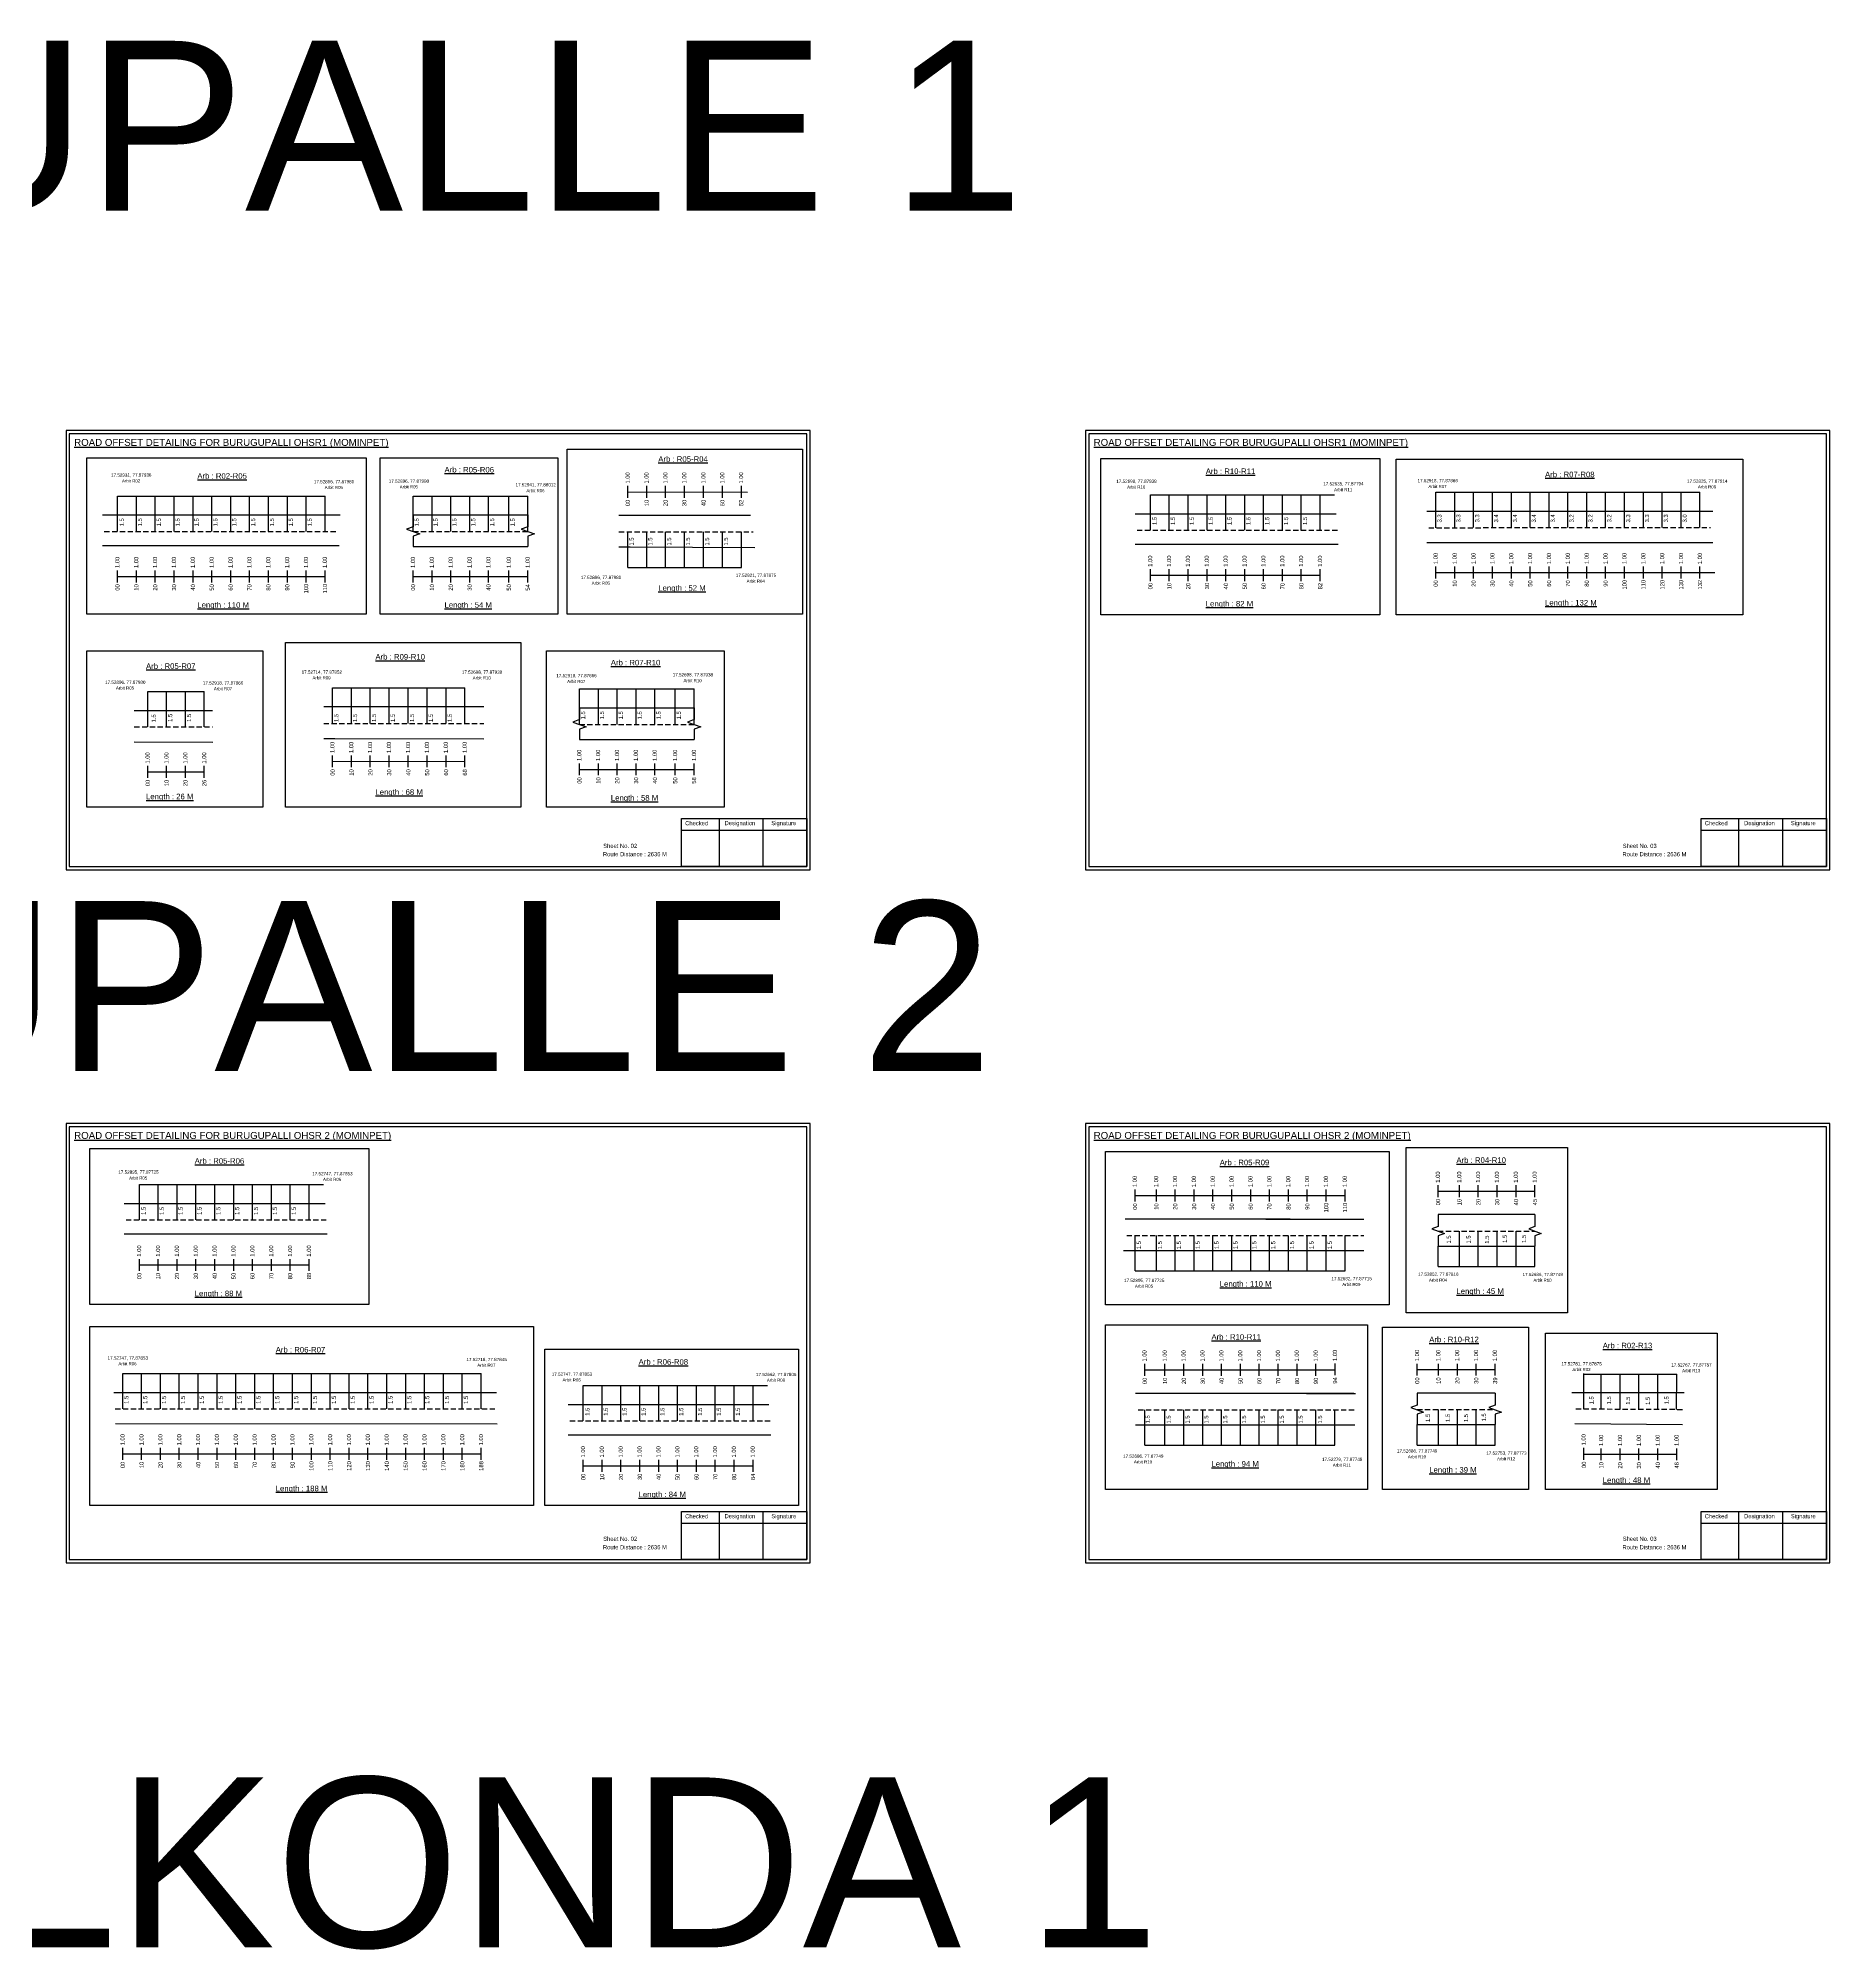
# Model space of a CAD drawing. Header units: inches. Extents: x -117 to 51867, y -12715 to 3423.
# Drawn here: x 708 to 1999, y -1511 to -132 of the extents above; entities that cross this region are included whole.
import ezdxf

# ---------------------------------------------------------------- set-up
doc = ezdxf.new("R2010")
doc.units = ezdxf.units.IN
doc.header["$MEASUREMENT"] = 0
doc.linetypes.add('DASHED2', pattern=[0.375, 0.25, -0.125])
doc.layers.add('PDF_Geometry', color=7, linetype='Continuous')
doc.layers.add('PDF_Text', color=5, linetype='Continuous')
doc.styles.add('PDF Arial', font='arial.ttf')
doc.styles.get("Standard").update_dxf_attribs({"font": 'arial.ttf'})

msp = doc.modelspace()

# ---------------------------------------------------------------- linework, layer by layer
at = {"color": 5}
for p, q in [((765.1, -462.5), (914.7, -462.5)), ((978.2, -462.5), (1060.8, -462.5)), ((1509.7, -461.6), (1642.5, -461.6)), ((1715.5, -459.7), (1905.9, -459.7)), ((1133, -513.9), (1214.8, -513.9)), ((786.8, -603.4), (827.6, -603.4)), ((920.1, -600.8), (1015.5, -600.8)), ((1098.1, -601.6), (1180.7, -601.6)), ((780.8, -958.9), (913.5, -958.9)), ((1717.1, -1018.1), (1786.9, -1018.1)), ((1498.6, -1021.2), (1650, -1021.2)), ((768.8, -1095.1), (1027.2, -1095.1)), ((1822.2, -1095.5), (1889.1, -1095.5)), ((1100.8, -1103.8), (1233.6, -1103.8)), ((1505.6, -1146.9), (1642.6, -1146.9)), ((1702, -1146.8), (1758.2, -1146.8))]:
    msp.add_line(p, q, dxfattribs=at)
for p, q in [((765.1, -488), (765.1, -462.5)), ((778.7, -488), (778.7, -462.5)), ((792.3, -488), (792.3, -462.5)), ((805.9, -488), (805.9, -462.5)), ((819.5, -488), (819.5, -462.5)), ((833.1, -488), (833.1, -462.5)), ((846.7, -488), (846.7, -462.5)), ((860.3, -488), (860.3, -462.5)), ((873.9, -488), (873.9, -462.5)), ((887.5, -488), (887.5, -462.5)), ((901.1, -488), (901.1, -462.5)), ((914.7, -488), (914.7, -462.5)), ((978.2, -488), (978.2, -462.5)), ((991.8, -488), (991.8, -462.5)), ((1005.4, -488), (1005.4, -462.5)), ((1019, -488), (1019, -462.5)), ((1032.6, -488), (1032.6, -462.5)), ((1047.2, -488), (1047.2, -462.5)), ((1060.8, -488), (1060.8, -462.5)), ((1509.7, -487.1), (1509.7, -461.6)), ((1523.3, -487.1), (1523.3, -461.6)), ((1536.9, -487.1), (1536.9, -461.6)), ((1550.5, -487.1), (1550.5, -461.6)), ((1564.1, -487.1), (1564.1, -461.6)), ((1577.7, -487.1), (1577.7, -461.6)), ((1591.3, -487.1), (1591.3, -461.6)), ((1604.9, -487.1), (1604.9, -461.6)), ((1618.5, -487.1), (1618.5, -461.6)), ((1632.1, -487.1), (1632.1, -461.6)), ((1715.5, -485.3), (1715.5, -459.7)), ((1729.1, -485.2), (1729.1, -459.7)), ((1742.7, -485.2), (1742.7, -459.7)), ((1756.3, -485.2), (1756.3, -459.7)), ((1769.9, -485.2), (1769.9, -459.7)), ((1783.5, -485.2), (1783.5, -459.7)), ((1797.1, -485.2), (1797.1, -459.7)), ((1810.7, -485.2), (1810.7, -459.7)), ((1824.3, -485.2), (1824.3, -459.7)), ((1837.9, -485.2), (1837.9, -459.7)), ((1851.5, -485.2), (1851.5, -459.7)), ((1865.1, -485.2), (1865.1, -459.7)), ((1878.7, -485.2), (1878.7, -459.7)), ((1892.3, -485.2), (1892.3, -459.7)), ((1905.9, -485.2), (1905.9, -459.7)), ((754.2, -476.1), (925.6, -476.1)), ((978.2, -476.1), (1060.8, -476.1)), ((1221.5, -476.5), (1126.5, -476.5)), ((1498.8, -475.2), (1643.6, -475.2)), ((1709, -473.3), (1915.1, -473.3)), ((1133, -513.9), (1133, -488.4)), ((1146.6, -513.9), (1146.6, -488.4)), ((1160.2, -513.9), (1160.2, -488.4)), ((1173.8, -513.9), (1173.8, -488.4)), ((1187.6, -513.9), (1187.6, -488.4)), ((1201.2, -513.9), (1201.2, -488.4)), ((1214.8, -513.9), (1214.8, -488.4)), ((1708.9, -495.9), (1915.1, -496)), ((924.9, -498.3), (754.2, -498.3)), ((978.2, -498.8), (1060.8, -498.8)), ((1645, -497.4), (1498.8, -497.4)), ((786.8, -629), (786.8, -603.4)), ((800.4, -629), (800.4, -603.4)), ((814, -629), (814, -603.4)), ((827.6, -629), (827.6, -603.4)), ((920.1, -626.4), (920.1, -600.8)), ((933.7, -626.4), (933.7, -600.8)), ((947.3, -626.4), (947.3, -600.8)), ((960.9, -626.4), (960.9, -600.8)), ((974.7, -626.4), (974.7, -600.8)), ((988.3, -626.4), (988.3, -600.8)), ((1001.9, -626.4), (1001.9, -600.8)), ((1015.5, -626.4), (1015.5, -600.8)), ((1098.1, -627.1), (1098.1, -601.6)), ((1111.7, -627.1), (1111.7, -601.6)), ((1125.3, -627.1), (1125.3, -601.6)), ((1138.9, -627.1), (1138.9, -601.6)), ((1152.5, -627.1), (1152.5, -601.6)), ((1167.1, -627.1), (1167.1, -601.6)), ((1180.7, -627.1), (1180.7, -601.6)), ((777, -617.1), (833.5, -617.1)), ((1029.1, -614.5), (913.7, -614.5)), ((1098.1, -615.3), (1180.7, -615.3)), ((777, -639.8), (833.7, -639.9)), ((913.7, -637.2), (921.7, -637.2)), ((921.7, -637.2), (1029.1, -637.5)), ((1098.1, -637.9), (1180.7, -637.9)), ((780.8, -984.4), (780.8, -958.9)), ((794.4, -984.4), (794.4, -958.9)), ((808, -984.4), (808, -958.9)), ((821.6, -984.4), (821.6, -958.9)), ((835.2, -984.4), (835.2, -958.9)), ((848.8, -984.4), (848.8, -958.9)), ((862.4, -984.4), (862.4, -958.9)), ((876, -984.4), (876, -958.9)), ((889.6, -984.4), (889.6, -958.9)), ((903.2, -984.4), (903.2, -958.9)), ((769.9, -972.6), (914.7, -972.6)), ((1610.4, -983.8), (1491.5, -983.8)), ((1592.9, -983.8), (1663.6, -983.8)), ((1786.9, -980.6), (1717.1, -980.6)), ((916.1, -994.7), (769.9, -994.7)), ((1498.6, -1021.2), (1498.6, -995.7)), ((1514, -1021.2), (1514, -995.7)), ((1527.6, -1021.2), (1527.6, -995.7)), ((1541.2, -1021.2), (1541.2, -995.7)), ((1554.8, -1021.2), (1554.8, -995.7)), ((1568.4, -1021.2), (1568.4, -995.7)), ((1582, -1021.2), (1582, -995.7)), ((1595.6, -1021.2), (1595.6, -995.7)), ((1609.2, -1021.2), (1609.2, -995.7)), ((1622.8, -1021.2), (1622.8, -995.7)), ((1636.4, -1021.2), (1636.4, -995.7)), ((1650, -1021.2), (1650, -995.7)), ((1717.1, -1003.3), (1786.9, -1003.3)), ((1717.1, -1018.1), (1717.1, -1003.3)), ((1732.5, -1018.1), (1732.5, -992.5)), ((1746.1, -1018.1), (1746.1, -992.5)), ((1759.7, -1018.1), (1759.7, -992.5)), ((1773.3, -1018.1), (1773.3, -992.5)), ((1786.9, -1018.1), (1786.9, -1003.3)), ((1490.3, -1006.5), (1663.6, -1006.5)), ((768.8, -1120.6), (768.8, -1095.1)), ((782.4, -1120.6), (782.4, -1095.1)), ((796, -1120.6), (796, -1095.1)), ((809.6, -1120.6), (809.6, -1095.1)), ((823.2, -1120.6), (823.2, -1095.1)), ((836.8, -1120.6), (836.8, -1095.1)), ((850.4, -1120.6), (850.4, -1095.1)), ((864, -1120.6), (864, -1095.1)), ((877.6, -1120.6), (877.6, -1095.1)), ((891.2, -1120.6), (891.2, -1095.1)), ((904.8, -1120.6), (904.8, -1095.1)), ((918.4, -1120.6), (918.4, -1095.1)), ((932, -1120.6), (932, -1095.1)), ((945.6, -1120.6), (945.6, -1095.1)), ((959.2, -1120.6), (959.2, -1095.1)), ((972.8, -1120.6), (972.8, -1095.1)), ((986.4, -1120.6), (986.4, -1095.1)), ((1000, -1120.6), (1000, -1095.1)), ((1013.6, -1120.6), (1013.6, -1095.1)), ((1027.2, -1120.6), (1027.2, -1095.1)), ((1822.2, -1120.7), (1822.2, -1095.2)), ((1834.7, -1120.8), (1834.7, -1095.5)), ((1848.3, -1120.8), (1848.3, -1095.5)), ((1861.9, -1120.7), (1861.9, -1095.5)), ((1875.5, -1121), (1875.5, -1095.5)), ((1888.9, -1121), (1889.1, -1095.5)), ((762.4, -1108.8), (1038.2, -1108.8)), ((1100.8, -1129.3), (1100.8, -1103.8)), ((1114.4, -1129.3), (1114.4, -1103.8)), ((1128, -1129.3), (1128, -1103.8)), ((1141.6, -1129.3), (1141.6, -1103.8)), ((1155.2, -1129.3), (1155.2, -1103.8)), ((1168.8, -1129.3), (1168.8, -1103.8)), ((1182.4, -1129.3), (1182.4, -1103.8)), ((1196, -1129.3), (1196, -1103.8)), ((1209.6, -1129.3), (1209.6, -1103.8)), ((1223.2, -1129.3), (1223.2, -1103.8)), ((1656.3, -1109.5), (1499, -1109.5)), ((1622.3, -1109.5), (1657.5, -1109.5)), ((1758.2, -1109.3), (1702, -1109.3)), ((1894.4, -1109.1), (1813.4, -1109.1)), ((1089.9, -1117.4), (1234.7, -1117.4)), ((1505.6, -1146.9), (1505.6, -1121.4)), ((1520.2, -1146.9), (1520.2, -1121.4)), ((1533.8, -1146.9), (1533.8, -1121.4)), ((1547.4, -1146.9), (1547.4, -1121.4)), ((1561, -1146.9), (1561, -1121.4)), ((1574.6, -1146.9), (1574.6, -1121.4)), ((1588.2, -1146.9), (1588.2, -1121.4)), ((1601.8, -1146.9), (1601.8, -1121.4)), ((1615.4, -1146.9), (1615.4, -1121.4)), ((1629, -1146.9), (1629, -1121.4)), ((1642.6, -1146.9), (1642.6, -1121.4)), ((1717.4, -1146.8), (1717.4, -1121.2)), ((1731, -1146.8), (1731, -1121.2)), ((1744.6, -1146.8), (1744.6, -1121.2)), ((763.7, -1131.3), (1038.7, -1131.4)), ((1236.1, -1139.6), (1089.9, -1139.6)), ((1499, -1132.2), (1520.2, -1132.2)), ((1520.2, -1132.2), (1657, -1132.2)), ((1702, -1132), (1758.2, -1132)), ((1702, -1146.8), (1702, -1132)), ((1758.2, -1146.8), (1758.2, -1132)), ((1815.6, -1131.3), (1893.4, -1131.8))]:
    msp.add_line(p, q)
at = {"color": 217, "true_color": 0x93278f}
for p, q in [((1133, -463.7), (1133, -455.2)), ((1133, -459.5), (1219.3, -459.7)), ((1146.6, -463.7), (1146.6, -455.2)), ((1160.2, -463.7), (1160.2, -455.2)), ((1173.8, -463.7), (1173.8, -455.2)), ((1187.6, -463.7), (1187.6, -455.2)), ((1201.2, -463.7), (1201.2, -455.2)), ((1214.8, -463.7), (1214.8, -455.2)), ((765.1, -524.7), (765.1, -516.1)), ((765.1, -520.4), (914.7, -520.4)), ((778.7, -524.7), (778.7, -516.1)), ((792.3, -524.7), (792.3, -516.1)), ((805.9, -524.7), (805.9, -516.1)), ((819.5, -524.7), (819.5, -516.1)), ((833.1, -524.7), (833.1, -516.1)), ((846.7, -524.7), (846.7, -516.1)), ((860.3, -524.7), (860.3, -516.1)), ((873.9, -524.7), (873.9, -516.1)), ((887.5, -524.7), (887.5, -516.1)), ((901.1, -524.7), (901.1, -516.1)), ((914.7, -524.7), (914.7, -516.1)), ((978.2, -524.7), (978.2, -516.1)), ((978.2, -520.4), (1060.8, -520.4)), ((991.8, -524.7), (991.8, -516.1)), ((1005.4, -524.7), (1005.4, -516.1)), ((1019, -524.7), (1019, -516.1)), ((1032.6, -524.7), (1032.6, -516.1)), ((1047.2, -524.7), (1047.2, -516.1)), ((1060.8, -524.7), (1060.8, -516.1)), ((1509.7, -523.8), (1509.7, -515.3)), ((1509.7, -519.5), (1632.1, -519.5)), ((1523.3, -523.8), (1523.3, -515.3)), ((1536.9, -523.8), (1536.9, -515.3)), ((1550.5, -523.8), (1550.5, -515.3)), ((1564.1, -523.8), (1564.1, -515.3)), ((1577.7, -523.8), (1577.7, -515.3)), ((1591.3, -523.8), (1591.3, -515.3)), ((1604.9, -523.8), (1604.9, -515.3)), ((1618.5, -523.8), (1618.5, -515.3)), ((1632.1, -523.8), (1632.1, -515.3)), ((1715.4, -521.9), (1715.4, -513.3)), ((1715.4, -517.6), (1916.5, -517.6)), ((1729.1, -521.9), (1729.1, -513.3)), ((1742.7, -521.9), (1742.7, -513.3)), ((1756.3, -521.9), (1756.3, -513.3)), ((1769.9, -521.9), (1769.9, -513.3)), ((1783.5, -521.9), (1783.5, -513.3)), ((1797.1, -521.9), (1797.1, -513.3)), ((1810.7, -521.9), (1810.7, -513.3)), ((1824.3, -521.9), (1824.3, -513.3)), ((1837.9, -521.9), (1837.9, -513.3)), ((1851.5, -521.9), (1851.5, -513.3)), ((1865.1, -521.9), (1865.1, -513.3)), ((1878.7, -521.9), (1878.7, -513.3)), ((1892.3, -521.9), (1892.3, -513.3)), ((1905.9, -521.9), (1905.9, -513.3)), ((786.8, -665.7), (786.8, -657.1)), ((786.8, -661.4), (827.6, -661.4)), ((800.4, -665.7), (800.4, -657.1)), ((814, -665.7), (814, -657.1)), ((827.6, -665.7), (827.6, -657.1)), ((920.1, -658), (920.1, -649.5)), ((920.1, -653.8), (1015.5, -653.7)), ((933.7, -658), (933.7, -649.5)), ((947.3, -658), (947.3, -649.5)), ((960.9, -658), (960.9, -649.5)), ((974.7, -658), (974.7, -649.5)), ((988.3, -658), (988.3, -649.5)), ((1001.9, -658), (1001.9, -649.5)), ((1015.5, -658), (1015.5, -649.5)), ((1098.1, -663.8), (1098.1, -655.3)), ((1098.1, -659.6), (1180.7, -659.6)), ((1111.7, -663.8), (1111.7, -655.3)), ((1125.3, -663.8), (1125.3, -655.3)), ((1138.9, -663.8), (1138.9, -655.3)), ((1152.5, -663.8), (1152.5, -655.3)), ((1167.1, -663.8), (1167.1, -655.3)), ((1180.7, -663.8), (1180.7, -655.3)), ((1498.6, -971.1), (1498.6, -962.5)), ((1514, -971.1), (1514, -962.5)), ((1527.6, -971.1), (1527.6, -962.5)), ((1541.2, -971.1), (1541.2, -962.5)), ((1554.8, -971.1), (1554.8, -962.5)), ((1568.4, -971.1), (1568.4, -962.5)), ((1582, -971.1), (1582, -962.5)), ((1595.6, -971.1), (1595.6, -962.5)), ((1609.2, -971.1), (1609.2, -962.5)), ((1622.8, -971.1), (1622.8, -962.5)), ((1636.4, -971.1), (1636.4, -962.5)), ((1650, -971.1), (1650, -962.5)), ((1717.1, -967.9), (1717.1, -959.4)), ((1717.1, -963.6), (1786.9, -963.6)), ((1732.5, -967.9), (1732.5, -959.4)), ((1746.1, -967.9), (1746.1, -959.4)), ((1759.7, -967.9), (1759.7, -959.4)), ((1773.3, -967.9), (1773.3, -959.4)), ((1786.9, -967.9), (1786.9, -959.4)), ((1498.6, -966.8), (1650, -966.8)), ((780.8, -1021.1), (780.8, -1012.6)), ((780.8, -1016.9), (903.2, -1016.9)), ((794.4, -1021.1), (794.4, -1012.6)), ((808, -1021.1), (808, -1012.6)), ((821.6, -1021.1), (821.6, -1012.6)), ((835.2, -1021.1), (835.2, -1012.6)), ((848.8, -1021.1), (848.8, -1012.6)), ((862.4, -1021.1), (862.4, -1012.6)), ((876, -1021.1), (876, -1012.6)), ((889.6, -1021.1), (889.6, -1012.6)), ((903.2, -1021.1), (903.2, -1012.6)), ((1505.6, -1096.8), (1505.6, -1088.2)), ((1520.2, -1096.8), (1520.2, -1088.2)), ((1533.8, -1096.8), (1533.8, -1088.2)), ((1547.4, -1096.8), (1547.4, -1088.2)), ((1561, -1096.8), (1561, -1088.2)), ((1574.6, -1096.8), (1574.6, -1088.2)), ((1588.2, -1096.8), (1588.2, -1088.2)), ((1601.8, -1096.8), (1601.8, -1088.2)), ((1615.4, -1096.8), (1615.4, -1088.2)), ((1629, -1096.8), (1629, -1088.2)), ((1642.8, -1096.4), (1642.8, -1087.9)), ((1702, -1096.6), (1702, -1088.1)), ((1717.4, -1096.6), (1717.4, -1088.1)), ((1731, -1096.6), (1731, -1088.1)), ((1744.6, -1096.6), (1744.6, -1088.1)), ((1758.2, -1096.6), (1758.2, -1088.1)), ((1505.6, -1092.5), (1642.8, -1092.4)), ((1702, -1092.3), (1758.2, -1092.3)), ((768.8, -1157.3), (768.8, -1148.8)), ((768.8, -1153.1), (1027.2, -1153)), ((782.4, -1157.3), (782.4, -1148.8)), ((796, -1157.3), (796, -1148.8)), ((809.6, -1157.3), (809.6, -1148.8)), ((823.2, -1157.3), (823.2, -1148.8)), ((836.8, -1157.3), (836.8, -1148.8)), ((850.4, -1157.3), (850.4, -1148.8)), ((864, -1157.3), (864, -1148.8)), ((877.6, -1157.3), (877.6, -1148.8)), ((891.2, -1157.3), (891.2, -1148.8)), ((904.8, -1157.3), (904.8, -1148.8)), ((918.4, -1157.3), (918.4, -1148.8)), ((932, -1157.3), (932, -1148.8)), ((945.6, -1157.3), (945.6, -1148.8)), ((959.2, -1157.3), (959.2, -1148.8)), ((972.8, -1157.3), (972.8, -1148.8)), ((986.4, -1157.3), (986.4, -1148.8)), ((1000, -1157.3), (1000, -1148.8)), ((1013.6, -1157.3), (1013.6, -1148.8)), ((1027.2, -1157.3), (1027.2, -1148.8)), ((1100.8, -1166), (1100.8, -1157.4)), ((1114.4, -1166), (1114.4, -1157.4)), ((1128, -1166), (1128, -1157.4)), ((1141.6, -1166), (1141.6, -1157.4)), ((1155.2, -1166), (1155.2, -1157.4)), ((1168.8, -1166), (1168.8, -1157.4)), ((1182.4, -1166), (1182.4, -1157.4)), ((1196, -1166), (1196, -1157.4)), ((1209.6, -1166), (1209.6, -1157.4)), ((1223.2, -1166), (1223.2, -1157.4)), ((1822.2, -1157.3), (1822.2, -1148.8)), ((1822.2, -1153.4), (1889.1, -1153.4)), ((1834.7, -1157.7), (1834.7, -1149.1)), ((1848.3, -1157.7), (1848.3, -1149.1)), ((1861.9, -1157.7), (1861.9, -1149.1)), ((1875.5, -1157.7), (1875.5, -1149.1)), ((1889.1, -1157.7), (1889.1, -1149.1)), ((1100.8, -1161.7), (1223.2, -1161.7))]:
    msp.add_line(p, q, dxfattribs=at)
at = {"linetype": 'DASHED2', "ltscale": 15}
for p, q in [((755.5, -488), (923.1, -488)), ((978.2, -488), (1060.8, -488)), ((1126.5, -488.4), (1223.2, -488.4)), ((1500.1, -487.1), (1644.5, -487.1)), ((1710.3, -485.3), (1913.5, -485.2)), ((777.1, -629), (833.5, -629)), ((913.7, -626.4), (1029.1, -626.4)), ((1098.1, -627.1), (1180.7, -627.1)), ((771.2, -984.4), (915.5, -984.4)), ((1492.6, -995.7), (1663.6, -995.7)), ((1717.1, -992.5), (1786.9, -992.5)), ((763.4, -1120.6), (1037.4, -1120.6)), ((1091.2, -1129.3), (1235.6, -1129.3)), ((1500.9, -1121.4), (1657.3, -1121.4)), ((1702, -1121.2), (1758.2, -1121.2)), ((1816.4, -1120.6), (1894.6, -1121))]:
    msp.add_line(p, q, dxfattribs=at)
for points in [[(743, -435), (944.2, -435), (944.2, -547.7), (743, -547.7)], [(954.3, -435), (1082.4, -435), (1082.4, -547.7), (954.3, -547.7)], [(1089.3, -428.8), (1258.9, -428.8), (1258.9, -547.7), (1089.3, -547.7)], [(1473.9, -435.5), (1675.2, -435.5), (1675.2, -548.1), (1473.9, -548.1)], [(1686.8, -435.8), (1936.7, -435.8), (1936.7, -548.1), (1686.8, -548.1)], [(743, -574.1), (869.7, -574.1), (869.7, -686.8), (743, -686.8)], [(886.2, -568), (1055.8, -568), (1055.8, -686.8), (886.2, -686.8)], [(1074.2, -574.1), (1202.3, -574.1), (1202.3, -686.8), (1074.2, -686.8)], [(745, -932.8), (946.2, -932.8), (946.2, -1045.5), (745, -1045.5)], [(1477.3, -935.1), (1681.9, -935.1), (1681.9, -1045.6), (1477.3, -1045.6)], [(1694, -932.2), (1810.4, -932.2), (1810.4, -1051.4), (1694, -1051.4)], [(1477.3, -1060), (1666.2, -1060), (1666.2, -1178.8), (1477.3, -1178.8)], [(745, -1061.3), (1065, -1061.3), (1065, -1190.3), (745, -1190.3)], [(1677.1, -1061.8), (1782.3, -1061.8), (1782.3, -1178.8), (1677.1, -1178.8)], [(1794.5, -1066.1), (1918.3, -1066.1), (1918.3, -1178.8), (1794.5, -1178.8)], [(1073.2, -1077.6), (1255.9, -1077.6), (1255.9, -1190.3), (1073.2, -1190.3)]]:
    msp.add_lwpolyline(points, close=True)
at = {"linetype": 'Continuous'}
for points in [[(978.2, -476.1), (978.2, -484.6), (973.4, -486.3), (982.9, -489.7), (978.2, -491.5), (978.2, -498.8)], [(1060.8, -476.1), (1060.8, -484.6), (1056.1, -486.3), (1065.6, -489.7), (1060.8, -491.5), (1060.8, -498.8)], [(1098.1, -615.3), (1098.1, -623.7), (1093.4, -625.4), (1102.8, -628.9), (1098.1, -630.6), (1098.1, -637.9)], [(1180.7, -615.3), (1180.7, -623.7), (1176, -625.4), (1185.5, -628.9), (1180.7, -630.6), (1180.7, -637.9)], [(1717.1, -980.6), (1717.1, -989.2), (1712.6, -990.9), (1721.6, -994.2), (1717.1, -995.8), (1717.1, -1003.3)], [(1786.9, -980.6), (1786.9, -989.2), (1782.4, -990.9), (1791.4, -994.2), (1786.9, -995.8), (1786.9, -1003.3)], [(1702, -1109.3), (1702, -1117.9), (1697.5, -1119.6), (1706.5, -1122.9), (1702, -1124.5), (1702, -1132)], [(1758.2, -1109.3), (1758.2, -1117.9), (1753.7, -1119.6), (1762.7, -1122.9), (1758.2, -1124.5), (1758.2, -1132)], [(1758.2, -1109.3), (1758.2, -1117.9), (1753.7, -1119.6), (1762.7, -1122.9), (1758.2, -1124.5), (1758.2, -1132)]]:
    msp.add_lwpolyline(points, dxfattribs=at)
msp.add_lwpolyline([(1126.5, -499.2), (1134.6, -499.2), (1224.5, -499.7)])
at = {"layer": 'PDF_Geometry'}
for points in [[(728, -415.2), (728, -732), (1264.5, -732), (1264.5, -415.2)], [(730.3, -417.6), (730.3, -729.5), (1262.1, -729.5), (1262.1, -417.6)], [(1463, -415.2), (1463, -732), (1999.5, -732), (1999.5, -415.2)], [(1465.3, -417.6), (1465.3, -729.5), (1997, -729.5), (1997, -417.6)], [(728, -914.9), (728, -1231.6), (1264.5, -1231.6), (1264.5, -914.9)], [(730.3, -917.2), (730.3, -1229.2), (1262.1, -1229.2), (1262.1, -917.2)], [(1463, -914.9), (1463, -1231.6), (1999.5, -1231.6), (1999.5, -914.9)], [(1465.3, -917.2), (1465.3, -1229.2), (1997, -1229.2), (1997, -917.2)]]:
    msp.add_lwpolyline(points, close=True, dxfattribs=at)
at = {"layer": 'PDF_Geometry', "color": 242, "true_color": 0xcc1f26}
for points in [[(1262.1, -729.6), (1171.7, -729.6), (1171.7, -695), (1262.1, -695)], [(1997, -729.6), (1906.7, -729.6), (1906.7, -695), (1997, -695)], [(1262.1, -1229.3), (1171.7, -1229.3), (1171.7, -1194.7), (1262.1, -1194.7)], [(1997, -1229.3), (1906.7, -1229.3), (1906.7, -1194.7), (1997, -1194.7)]]:
    msp.add_lwpolyline(points, close=True, dxfattribs=at)
for points in [[(1198.7, -695), (1198.7, -729.6)], [(1230.4, -695), (1230.4, -729.6)], [(1933.7, -695), (1933.7, -729.6)], [(1965.4, -695), (1965.4, -729.6)], [(1171.7, -703.4), (1262.1, -703.4)], [(1906.7, -703.4), (1997, -703.4)], [(1198.7, -1194.7), (1198.7, -1229.3)], [(1230.4, -1194.7), (1230.4, -1229.3)], [(1933.7, -1194.7), (1933.7, -1229.3)], [(1965.4, -1194.7), (1965.4, -1229.3)], [(1171.7, -1203.1), (1262.1, -1203.1)], [(1906.7, -1203.1), (1997, -1203.1)]]:
    msp.add_lwpolyline(points, dxfattribs=at)

# ---------------------------------------------------------------- texts
for s, height, p in [('BURUGUPALLE 1', 122.535, (1, -256.8)), ('Sheet No. 02', 3, (1115.2, -716.2)), ('Sheet No. 03', 3, (1850.2, -716.2)), ('Route Distance : 2636 M', 3, (1115, -722.2)), ('Route Distance : 2636 M', 3, (1850, -722.2)), ('BURUGUPALLE 2', 122.535, (-21.1, -877.1)), ('Sheet No. 02', 3, (1115.2, -1215.8)), ('Sheet No. 03', 3, (1850.2, -1215.8)), ('Route Distance : 2636 M', 3, (1115, -1221.9)), ('Route Distance : 2636 M', 3, (1850, -1221.9)), ('NEW KOLKONDA 1', 122.535, (-24.8, -1508.9))]:
    msp.add_text(s, height=height).set_placement(p)
at = {"color": 242, "true_color": 0xcd2027}
for s, height, p in [('%%UROAD OFFSET DETAILING FOR BURUGUPALLI OHSR1 (MOMINPET)', 5, (733.8, -426.3)), ('%%UROAD OFFSET DETAILING FOR BURUGUPALLI OHSR1 (MOMINPET)', 5, (1468.8, -426.3)), ('%%UArb : R05-R04', 4, (1154.9, -437.8)), ('%%UArb : R02-R05', 4, (822.6, -450)), ('%%UArb : R05-R06', 4, (1000.8, -445.5)), ('%%UArb : R10-R11', 4, (1549.6, -446.6)), ('%%UArb : R07-R08', 4, (1794.2, -448.9)), ('%%ULength : 52 M', 4, (1154.9, -530.8)), ('%%ULength : 132 M', 4, (1794.2, -541.4)), ('%%ULength : 110 M', 4, (822.6, -543)), ('%%ULength : 54 M', 4, (1000.8, -543)), ('%%ULength : 82 M', 4, (1549.6, -542.1)), ('%%UArb : R09-R10', 4, (951, -580.4)), ('%%UArb : R05-R07', 4, (785.6, -587.1)), ('%%UArb : R07-R10', 4, (1120.7, -584.6)), ('%%ULength : 68 M', 4, (951, -677.9)), ('%%ULength : 26 M', 4, (785.6, -681.1)), ('%%ULength : 58 M', 4, (1120.7, -682.1)), ('%%UROAD OFFSET DETAILING FOR BURUGUPALLI OHSR 2 (MOMINPET)', 5, (733.8, -926)), ('%%UROAD OFFSET DETAILING FOR BURUGUPALLI OHSR 2 (MOMINPET)', 5, (1468.8, -926)), ('%%UArb : R05-R06', 4, (820.7, -943.9)), ('%%UArb : R05-R09', 4, (1559.7, -945)), ('%%UArb : R04-R10', 4, (1730.3, -943.3)), ('%%ULength : 110 M', 4, (1559.7, -1032.5)), ('%%ULength : 45 M', 4, (1730.3, -1037.8)), ('%%ULength : 88 M', 4, (820.7, -1039.4)), ('%%UArb : R10-R11', 4, (1553.7, -1070.8)), ('%%UArb : R10-R12', 4, (1710.7, -1072.6)), ('%%UArb : R02-R13', 4, (1835.8, -1077)), ('%%UArb : R06-R07', 4, (879.1, -1080)), ('%%UArb : R06-R08', 4, (1140.7, -1088.8)), ('%%ULength : 94 M', 4, (1553.7, -1162.3)), ('%%ULength : 39 M', 4, (1710.7, -1166.6)), ('%%ULength : 48 M', 4, (1835.8, -1174)), ('%%ULength : 188 M', 4, (879.1, -1180)), ('%%ULength : 84 M', 4, (1140.7, -1184.3))]:
    msp.add_text(s, height=height, dxfattribs=at).set_placement(p)
at = {"color": 5}
for s, height, p in [('17.52931, 77.87936', 2.34, (760.4, -448.5)), ('Arbit R02', 2.25, (768.3, -452.7)), ('17.52896, 77.87980', 2.34, (906.6, -453.3)), ('17.52896, 77.87980', 2.34, (960.6, -452.9)), ('Arbit R05', 2.25, (968.5, -457)), ('17.52941, 77.88012', 2.34, (1052, -455.5)), ('17.52698, 77.87938', 2.34, (1485.1, -453)), ('Arbit R10', 2.25, (1492.9, -457.1)), ('17.52635, 77.87794', 2.34, (1634.3, -454.8)), ('17.52918, 77.87866', 2.34, (1702.3, -452.5)), ('Arbit R07', 2.25, (1710.1, -456.7)), ('17.52825, 77.87914', 2.34, (1896.6, -452.9)), ('Arbit R08', 2.25, (1904.4, -457)), ('Arbit R05', 2.25, (914.4, -457.4)), ('Arbit R06', 2.25, (1059.8, -459.7)), ('Arbit R11', 2.25, (1642.1, -459)), ('17.52896, 77.87980', 2.34, (1099.1, -522.3)), ('17.52921, 77.87875', 2.34, (1210.8, -520.8)), ('Arbit R04', 2.25, (1218.6, -525)), ('Arbit R05', 2.25, (1106.9, -526.4)), ('17.52714, 77.87852', 2.34, (897.8, -590.6)), ('Arbit R09', 2.25, (905.6, -594.7)), ('17.52698, 77.87938', 2.34, (1013.3, -590.6)), ('Arbit R10', 2.25, (1021.1, -594.7)), ('17.52918, 77.87866', 2.34, (1081.4, -593.1)), ('17.52698, 77.87938', 2.34, (1165.3, -592.5)), ('17.52896, 77.87980', 2.34, (756.1, -597.9)), ('Arbit R05', 2.25, (763.9, -602)), ('17.52918, 77.87866', 2.34, (826.6, -598.4)), ('Arbit R07', 2.25, (834.5, -602.5)), ('Arbit R07', 2.25, (1089.2, -597.3)), ('Arbit R10', 2.25, (1173.1, -596.7)), ('17.52895, 77.87725', 2.34, (765.6, -951.1)), ('17.52747, 77.87853', 2.34, (905.4, -952.2)), ('Arbit R05', 2.25, (773.4, -955.3)), ('Arbit R06', 2.25, (913.2, -956.3)), ('17.52895, 77.87725', 2.34, (1490.7, -1029.2)), ('Arbit R05', 2.25, (1498.5, -1033.3)), ('17.52682, 77.87715', 2.34, (1640.2, -1027.9)), ('Arbit R09', 2.25, (1648, -1032.1)), ('17.52852, 77.87816', 2.34, (1702.7, -1024.7)), ('Arbit R04', 2.25, (1710.5, -1028.9)), ('17.52686, 77.87749', 2.34, (1778, -1024.9)), ('Arbit R10', 2.25, (1785.8, -1029)), ('17.52747, 77.87853', 2.34, (757.9, -1085.1)), ('Arbit R06', 2.25, (765.7, -1089.2)), ('17.52718, 77.87845', 2.34, (1016.6, -1086.2)), ('Arbit R07', 2.25, (1024.4, -1090.3)), ('17.52781, 77.87875', 2.34, (1806, -1089.3)), ('17.52767, 77.87757', 2.34, (1885.2, -1090.1)), ('17.52747, 77.87853', 2.34, (1078.1, -1096.8)), ('Arbit R06', 2.25, (1085.9, -1100.9)), ('17.52662, 77.87805', 2.34, (1225.4, -1097)), ('Arbit R08', 2.25, (1233.2, -1101.1)), ('Arbit R02', 2.25, (1813.9, -1093.4)), ('Arbit R13', 2.25, (1893, -1094.2)), ('17.52686, 77.87749', 2.34, (1490, -1155.9)), ('Arbit R10', 2.25, (1497.8, -1160)), ('17.52279, 77.87748', 2.34, (1633.4, -1158.2)), ('17.52686, 77.87749', 2.34, (1687.5, -1152.1)), ('Arbit R10', 2.25, (1695.3, -1156.3)), ('17.52753, 77.87773', 2.34, (1751.8, -1153.7)), ('Arbit R12', 2.25, (1759.6, -1157.8)), ('Arbit R11', 2.25, (1641.2, -1162.3))]:
    msp.add_text(s, height=height, dxfattribs=at).set_placement(p)
at = {"color": 217, "true_color": 0x93278f}
for s, p in [('1.00', (1134.3, -453.5)), ('1.00', (1147.9, -453.5)), ('1.00', (1161.5, -453.5)), ('1.00', (1175.1, -453.5)), ('1.00', (1188.9, -453.5)), ('1.00', (1202.5, -453.5)), ('1.00', (1216.1, -453.5)), ('00', (1134.4, -469.8)), ('10', (1148, -469.8)), ('20', (1161.6, -469.8)), ('30', (1175.2, -469.8)), ('40', (1189, -469.8)), ('50', (1202.6, -469.8)), ('52', (1216.2, -469.8)), ('1.00', (766.4, -514.4)), ('1.00', (780, -514.4)), ('1.00', (793.6, -514.4)), ('1.00', (807.2, -514.4)), ('1.00', (820.8, -514.4)), ('1.00', (834.4, -514.4)), ('1.00', (848, -514.4)), ('1.00', (861.6, -514.4)), ('1.00', (875.2, -514.4)), ('1.00', (888.8, -514.4)), ('1.00', (902.4, -514.4)), ('1.00', (916, -514.4)), ('1.00', (979.5, -514.4)), ('1.00', (993.1, -514.4)), ('1.00', (1006.7, -514.4)), ('1.00', (1020.3, -514.4)), ('1.00', (1033.9, -514.4)), ('1.00', (1048.6, -514.4)), ('1.00', (1062.2, -514.4)), ('1.00', (1511, -513.5)), ('1.00', (1524.6, -513.5)), ('1.00', (1538.2, -513.5)), ('1.00', (1551.8, -513.5)), ('1.00', (1565.4, -513.5)), ('1.00', (1579, -513.5)), ('1.00', (1592.6, -513.5)), ('1.00', (1606.2, -513.5)), ('1.00', (1619.8, -513.5)), ('1.00', (1633.4, -513.5)), ('1.00', (1716.8, -511.6)), ('1.00', (1730.5, -511.6)), ('1.00', (1744.1, -511.6)), ('1.00', (1757.7, -511.6)), ('1.00', (1771.3, -511.6)), ('1.00', (1784.9, -511.6)), ('1.00', (1798.5, -511.6)), ('1.00', (1812.1, -511.6)), ('1.00', (1825.7, -511.6)), ('1.00', (1839.3, -511.6)), ('1.00', (1852.9, -511.6)), ('1.00', (1866.5, -511.6)), ('1.00', (1880.1, -511.6)), ('1.00', (1893.7, -511.6)), ('1.00', (1907.3, -511.6)), ('00', (1716.9, -527.9)), ('10', (1730.6, -527.9)), ('20', (1744.2, -527.9)), ('30', (1757.8, -527.9)), ('40', (1771.4, -527.9)), ('50', (1785, -527.9)), ('60', (1798.6, -527.9)), ('70', (1812.2, -527.9)), ('80', (1825.8, -527.9)), ('90', (1839.4, -527.9)), ('100', (1853, -529.9)), ('110', (1866.6, -529.9)), ('120', (1880.2, -529.9)), ('130', (1893.8, -529.9)), ('132', (1907.4, -529.9)), ('00', (766.5, -530.7)), ('10', (780.1, -530.7)), ('20', (793.7, -530.7)), ('30', (807.3, -530.7)), ('40', (820.9, -530.7)), ('50', (834.5, -530.7)), ('60', (848.1, -530.7)), ('70', (861.7, -530.7)), ('80', (875.3, -530.7)), ('90', (888.9, -530.7)), ('100', (902.5, -532.7)), ('110', (916.1, -532.7)), ('00', (979.6, -530.7)), ('10', (993.2, -530.7)), ('20', (1006.8, -530.7)), ('30', (1020.4, -530.7)), ('40', (1034, -530.7)), ('50', (1048.7, -530.7)), ('54', (1062.3, -530.7)), ('00', (1511.2, -529.8)), ('10', (1524.8, -529.8)), ('20', (1538.4, -529.8)), ('30', (1552, -529.8)), ('40', (1565.6, -529.8)), ('50', (1579.2, -529.8)), ('60', (1592.8, -529.8)), ('70', (1606.4, -529.8)), ('80', (1620, -529.8)), ('82', (1633.6, -529.8)), ('1.00', (788.2, -655.4)), ('1.00', (801.8, -655.4)), ('1.00', (815.4, -655.4)), ('1.00', (829, -655.4)), ('1.00', (921.4, -647.8)), ('1.00', (935, -647.8)), ('1.00', (948.6, -647.8)), ('1.00', (962.2, -647.8)), ('1.00', (976, -647.8)), ('1.00', (989.6, -647.8)), ('1.00', (1003.2, -647.8)), ('1.00', (1016.8, -647.8)), ('1.00', (1099.4, -653.5)), ('1.00', (1113, -653.5)), ('1.00', (1126.6, -653.5)), ('1.00', (1140.2, -653.5)), ('1.00', (1153.8, -653.5)), ('1.00', (1168.5, -653.5)), ('1.00', (1182.1, -653.5)), ('00', (921.6, -664.1)), ('10', (935.2, -664.1)), ('20', (948.8, -664.1)), ('30', (962.4, -664.1)), ('40', (976.2, -664.1)), ('50', (989.8, -664.1)), ('60', (1003.4, -664.1)), ('68', (1017, -664.1)), ('00', (788.3, -671.7)), ('10', (801.9, -671.7)), ('20', (815.5, -671.7)), ('26', (829.1, -671.7)), ('00', (1099.6, -669.9)), ('10', (1113.2, -669.9)), ('20', (1126.8, -669.9)), ('30', (1140.4, -669.9)), ('40', (1154, -669.9)), ('50', (1168.6, -669.9)), ('58', (1182.2, -669.9)), ('1.00', (1718.4, -957.6)), ('1.00', (1733.8, -957.6)), ('1.00', (1747.4, -957.6)), ('1.00', (1761, -957.6)), ('1.00', (1774.6, -957.6)), ('1.00', (1788.2, -957.6)), ('1.00', (1499.9, -960.8)), ('1.00', (1515.3, -960.8)), ('1.00', (1528.9, -960.8)), ('1.00', (1542.5, -960.8)), ('1.00', (1556.1, -960.8)), ('1.00', (1569.7, -960.8)), ('1.00', (1583.3, -960.8)), ('1.00', (1596.9, -960.8)), ('1.00', (1610.5, -960.8)), ('1.00', (1624.1, -960.8)), ('1.00', (1637.7, -960.8)), ('1.00', (1651.3, -960.8)), ('00', (1500.1, -977.1)), ('10', (1515.5, -977.1)), ('20', (1529.1, -977.1)), ('30', (1542.7, -977.1)), ('40', (1556.3, -977.1)), ('50', (1569.9, -977.1)), ('60', (1583.5, -977.1)), ('70', (1597.1, -977.1)), ('80', (1610.7, -977.1)), ('90', (1624.3, -977.1)), ('100', (1637.9, -979)), ('110', (1651.5, -979)), ('00', (1718.6, -973.9)), ('10', (1734, -973.9)), ('20', (1747.6, -973.9)), ('30', (1761.2, -973.9)), ('40', (1774.8, -973.9)), ('45', (1788.4, -973.9)), ('1.00', (782.1, -1010.9)), ('1.00', (795.7, -1010.9)), ('1.00', (809.3, -1010.9)), ('1.00', (822.9, -1010.9)), ('1.00', (836.5, -1010.9)), ('1.00', (850.1, -1010.9)), ('1.00', (863.7, -1010.9)), ('1.00', (877.3, -1010.9)), ('1.00', (890.9, -1010.9)), ('1.00', (904.5, -1010.9)), ('00', (782.2, -1027.2)), ('10', (795.8, -1027.2)), ('20', (809.4, -1027.2)), ('30', (823, -1027.2)), ('40', (836.6, -1027.2)), ('50', (850.2, -1027.2)), ('60', (863.8, -1027.2)), ('70', (877.4, -1027.2)), ('80', (891, -1027.2)), ('88', (904.6, -1027.2)), ('1.00', (1506.9, -1086.5)), ('1.00', (1521.5, -1086.5)), ('1.00', (1535.1, -1086.5)), ('1.00', (1548.7, -1086.5)), ('1.00', (1562.3, -1086.5)), ('1.00', (1575.9, -1086.5)), ('1.00', (1589.5, -1086.5)), ('1.00', (1603.1, -1086.5)), ('1.00', (1616.7, -1086.5)), ('1.00', (1630.3, -1086.5)), ('1.00', (1644.2, -1086.2)), ('1.00', (1703.4, -1086.3)), ('1.00', (1718.7, -1086.3)), ('1.00', (1732.3, -1086.3)), ('1.00', (1745.9, -1086.3)), ('1.00', (1759.5, -1086.3)), ('00', (1507.1, -1102.8)), ('10', (1521.7, -1102.8)), ('20', (1535.3, -1102.8)), ('30', (1548.9, -1102.8)), ('40', (1562.5, -1102.8)), ('50', (1576.1, -1102.8)), ('60', (1589.7, -1102.8)), ('70', (1603.3, -1102.8)), ('80', (1616.9, -1102.8)), ('90', (1630.5, -1102.8)), ('94', (1644.3, -1102.5)), ('00', (1703.5, -1102.6)), ('10', (1718.9, -1102.6)), ('20', (1732.5, -1102.6)), ('30', (1746.1, -1102.6)), ('39', (1759.7, -1102.6)), ('1.00', (770.2, -1147)), ('1.00', (783.8, -1147)), ('1.00', (797.4, -1147)), ('1.00', (811, -1147)), ('1.00', (824.6, -1147)), ('1.00', (838.2, -1147)), ('1.00', (851.8, -1147)), ('1.00', (865.4, -1147)), ('1.00', (879, -1147)), ('1.00', (892.6, -1147)), ('1.00', (906.2, -1147)), ('1.00', (919.8, -1147)), ('1.00', (933.4, -1147)), ('1.00', (947, -1147)), ('1.00', (960.6, -1147)), ('1.00', (974.2, -1147)), ('1.00', (987.8, -1147)), ('1.00', (1001.4, -1147)), ('1.00', (1015, -1147)), ('1.00', (1028.6, -1147)), ('1.00', (1823.5, -1147)), ('1.00', (1836.1, -1147.4)), ('1.00', (1849.7, -1147.4)), ('1.00', (1863.3, -1147.4)), ('1.00', (1876.9, -1147.4)), ('1.00', (1890.5, -1147.4)), ('1.00', (1102.1, -1155.7)), ('1.00', (1115.7, -1155.7)), ('1.00', (1129.3, -1155.7)), ('1.00', (1142.9, -1155.7)), ('1.00', (1156.5, -1155.7)), ('1.00', (1170.1, -1155.7)), ('1.00', (1183.7, -1155.7)), ('1.00', (1197.3, -1155.7)), ('1.00', (1210.9, -1155.7)), ('1.00', (1224.5, -1155.7)), ('00', (770.3, -1163.4)), ('10', (783.9, -1163.4)), ('20', (797.5, -1163.4)), ('30', (811.1, -1163.4)), ('40', (824.7, -1163.4)), ('50', (838.3, -1163.4)), ('60', (851.9, -1163.4)), ('70', (865.5, -1163.4)), ('80', (879.1, -1163.4)), ('90', (892.7, -1163.4)), ('100', (906.3, -1165.3)), ('110', (919.9, -1165.3)), ('120', (933.5, -1165.3)), ('130', (947.1, -1165.3)), ('140', (960.7, -1165.3)), ('150', (974.3, -1165.3)), ('160', (987.9, -1165.3)), ('170', (1001.5, -1165.3)), ('180', (1015.1, -1165.3)), ('188', (1028.7, -1165.3)), ('00', (1102.3, -1172)), ('10', (1115.9, -1172)), ('20', (1129.5, -1172)), ('30', (1143.1, -1172)), ('40', (1156.7, -1172)), ('50', (1170.3, -1172)), ('60', (1183.9, -1172)), ('70', (1197.5, -1172)), ('80', (1211.1, -1172)), ('84', (1224.7, -1172)), ('00', (1823.7, -1163.3)), ('10', (1836.2, -1163.7)), ('20', (1849.8, -1163.7)), ('30', (1863.4, -1163.7)), ('40', (1877, -1163.7)), ('48', (1890.6, -1163.7))]:
    msp.add_text(s, height=3, rotation=90, dxfattribs=at).set_placement(p)
for s, p in [('1.5', (769.6, -484.3)), ('1.5', (782.7, -484.3)), ('1.5', (796.3, -484.3)), ('1.5', (809.9, -484.3)), ('1.5', (823.5, -484.3)), ('1.5', (837.1, -484.3)), ('1.5', (850.7, -484.3)), ('1.5', (864.3, -484.3)), ('1.5', (877.9, -484.3)), ('1.5', (891.5, -484.3)), ('1.5', (905.1, -484.3)), ('1.5', (982.2, -484.3)), ('1.5', (995.8, -484.3)), ('1.5', (1009.4, -484.3)), ('1.5', (1023, -484.3)), ('1.5', (1036.6, -484.3)), ('1.5', (1051.3, -484.3)), ('1.5', (1514.2, -483.4)), ('1.5', (1527.4, -483.4)), ('1.5', (1541, -483.4)), ('1.5', (1554.6, -483.4)), ('1.5', (1568.2, -483.4)), ('1.5', (1581.8, -483.4)), ('1.5', (1595.4, -483.4)), ('1.5', (1609, -483.4)), ('1.5', (1622.6, -483.4)), ('3.3', (1719.6, -481.5)), ('3.3', (1733.2, -481.5)), ('3.3', (1746.8, -481.5)), ('3.4', (1760.4, -481.5)), ('3.4', (1774, -481.5)), ('3.4', (1787.6, -481.5)), ('3.4', (1801.2, -481.5)), ('3.2', (1814.8, -481.5)), ('3.2', (1828.4, -481.5)), ('3.2', (1842, -481.5)), ('3.3', (1855.6, -481.5)), ('3.3', (1869.2, -481.5)), ('3.3', (1882.8, -481.5)), ('3.0', (1896.4, -481.5)), ('1.5', (1137.1, -498.2)), ('1.5', (1150.6, -498.2)), ('1.5', (1164.2, -498.2)), ('1.5', (1177.8, -498.2)), ('1.5', (1191.6, -498.2)), ('1.5', (1205.2, -498.2)), ('1.5', (792.6, -625.7)), ('1.5', (804.5, -625.3)), ('1.5', (818.1, -625.3)), ('1.5', (924.3, -625.4)), ('1.5', (937.8, -625.4)), ('1.5', (951.4, -625.4)), ('1.5', (965, -625.4)), ('1.5', (978.8, -625.4)), ('1.5', (992.4, -625.4)), ('1.5', (1006, -625.4)), ('1.5', (1102.2, -623.5)), ('1.5', (1115.8, -623.5)), ('1.5', (1129.4, -623.5)), ('1.5', (1143, -623.5)), ('1.5', (1156.6, -623.5)), ('1.5', (1171.2, -623.5)), ('1.5', (785.3, -980.8)), ('1.5', (798.4, -980.8)), ('1.5', (812, -980.8)), ('1.5', (825.6, -980.8)), ('1.5', (839.2, -980.8)), ('1.5', (852.8, -980.8)), ('1.5', (866.4, -980.8)), ('1.5', (880, -980.8)), ('1.5', (893.6, -980.8)), ('1.5', (1502.8, -1005.5)), ('1.5', (1518.1, -1005.5)), ('1.5', (1531.7, -1005.5)), ('1.5', (1545.3, -1005.5)), ('1.5', (1558.9, -1005.5)), ('1.5', (1572.5, -1005.5)), ('1.5', (1586.1, -1005.5)), ('1.5', (1599.7, -1005.5)), ('1.5', (1613.3, -1005.5)), ('1.5', (1627.3, -1005.5)), ('1.5', (1640.5, -1005.5)), ('1.5', (1726.3, -1001.4)), ('1.5', (1740.5, -1001.4)), ('1.5', (1753.8, -1001.5)), ('1.5', (1766.7, -1001)), ('1.5', (1780.5, -1001)), ('1.5', (772.9, -1117)), ('1.5', (786.5, -1117)), ('1.5', (800.1, -1117)), ('1.5', (813.7, -1117)), ('1.5', (827.3, -1117)), ('1.5', (840.9, -1117)), ('1.5', (854.5, -1117)), ('1.5', (868.1, -1117)), ('1.5', (881.7, -1117)), ('1.5', (895.3, -1117)), ('1.5', (908.9, -1117)), ('1.5', (922.5, -1117)), ('1.5', (936.1, -1117)), ('1.5', (949.7, -1117)), ('1.5', (963.3, -1117)), ('1.5', (976.9, -1117)), ('1.5', (989.8, -1117)), ('1.5', (1004.1, -1117)), ('1.5', (1017.7, -1117)), ('1.5', (1829.2, -1117.4)), ('1.5', (1841.8, -1117.4)), ('1.5', (1855.5, -1117.6)), ('1.5', (1869.8, -1117.8)), ('1.5', (1883.3, -1117.4)), ('1.5', (1105.3, -1125.6)), ('1.5', (1118.5, -1125.6)), ('1.5', (1132.1, -1125.6)), ('1.5', (1145.7, -1125.6)), ('1.5', (1159.3, -1125.6)), ('1.5', (1172.9, -1125.6)), ('1.5', (1186.5, -1125.6)), ('1.5', (1200.1, -1125.6)), ('1.5', (1213.7, -1125.6)), ('1.5', (1509.2, -1131.1)), ('1.5', (1524.3, -1131.2)), ('1.5', (1537.9, -1131.2)), ('1.5', (1551.5, -1131.2)), ('1.5', (1565.1, -1131.2)), ('1.5', (1578.7, -1131.2)), ('1.5', (1592.3, -1131.2)), ('1.5', (1605.9, -1131.2)), ('1.5', (1619.5, -1131.2)), ('1.5', (1633.5, -1131.2)), ('1.5', (1711.2, -1130.1)), ('1.5', (1725.5, -1130.1)), ('1.5', (1738.7, -1130.2)), ('1.5', (1751.6, -1129.7))]:
    msp.add_text(s, height=3, rotation=90).set_placement(p)
at = {"layer": 'PDF_Text', "color": 7, "attachment_point": 7, "style": 'PDF Arial'}
for s, insert, char_height in [('Checked', (1174.3, -699.9), 3), ('Designation', (1202.7, -700.7), 3.001), ('Signature', (1236.4, -700.7), 3), ('Checked', (1909.3, -699.9), 3), ('Designation', (1937.7, -700.7), 3.001), ('Signature', (1971.4, -700.7), 3), ('Checked', (1174.3, -1199.6), 3), ('Designation', (1202.7, -1200.4), 3.001), ('Signature', (1236.4, -1200.4), 3), ('Checked', (1909.3, -1199.6), 3), ('Designation', (1937.7, -1200.4), 3.001), ('Signature', (1971.4, -1200.4), 3)]:
    msp.add_mtext(s, dxfattribs=dict(at, insert=insert, char_height=char_height))

doc.saveas('drawing.dxf')
